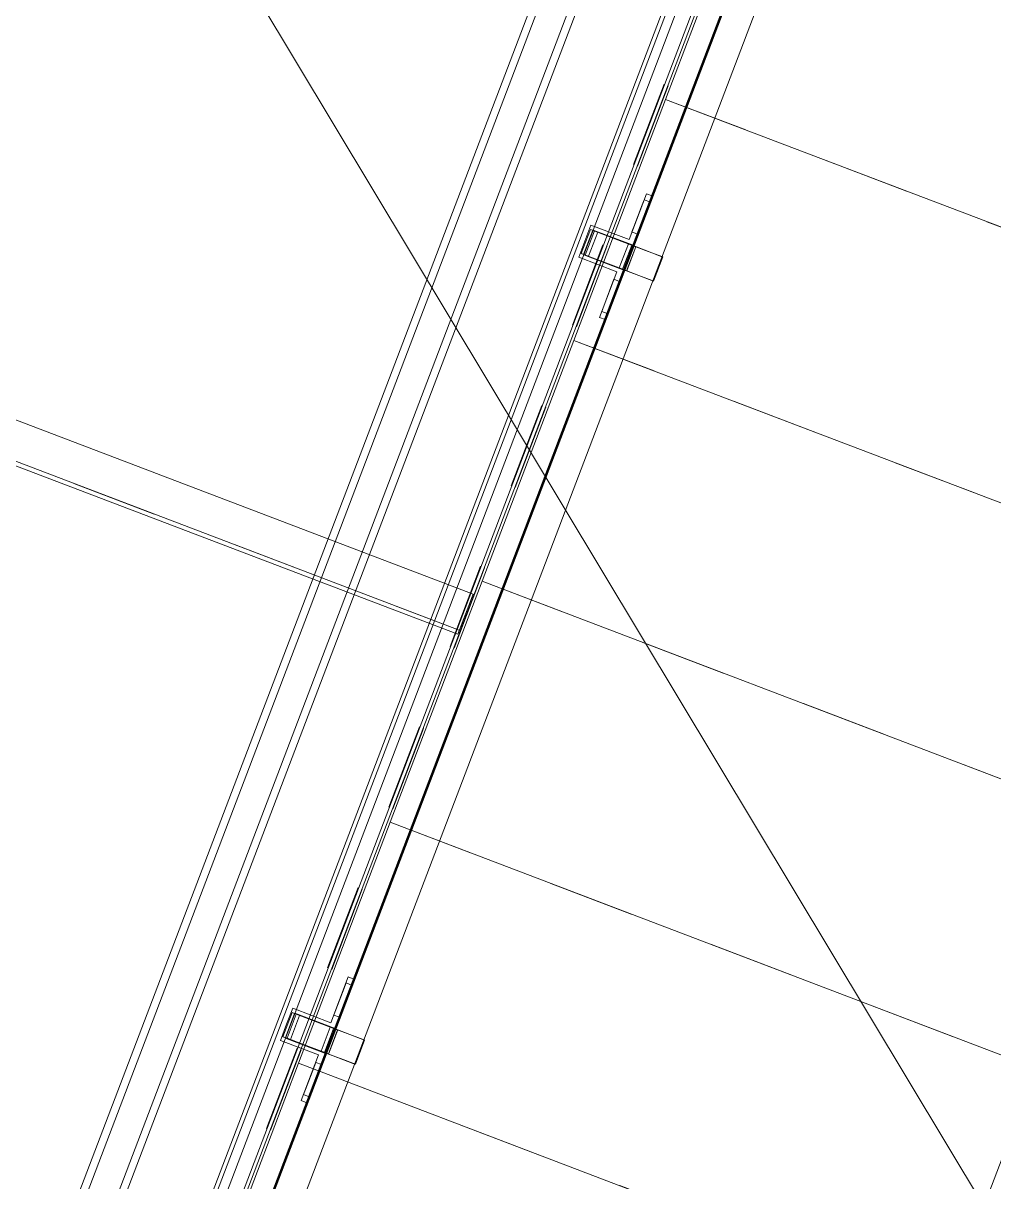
# Model space of a CAD drawing. Header units: metres. Extents: x -207 to 292, y -187 to 169.
# Drawn here: x -81.874 to -80.745, y -23.355 to -22.007 of the extents above; entities that cross this region are included whole.
import ezdxf

# ---------------------------------------------------------------- set-up
doc = ezdxf.new("R2010")
doc.units = ezdxf.units.M
doc.linetypes.add('Oculto', pattern=[0.007144, 0.004763, -0.002381])
doc.linetypes.add('Overhead', pattern=[0.003969, 0.002381, -0.001587])
for name, color, linetype, lineweight in [('A-FLOR-HRAL', 7, 'Continuous', 9), ('EQUIPOS PIS', 7, 'Continuous', 9), ('S-BEAM', 7, 'Continuous', 9), ('S-STRS', 7, 'Continuous', 9)]:
    doc.layers.add(name, color=color, linetype=linetype, lineweight=lineweight)
doc.layers.add('PR10-ARQ-PL-001-Emplazamiento-C-1_dwg', color=7, linetype='Continuous', lineweight=9, true_color=0x767676)

# ---------------------------------------------------------------- blocks, each defined once
blk = doc.blocks.new('MT-T estructural - MT100X6_0-2140425-PLANTA EMPLAZAMIENTO ACTUALIZADO')
at = {"layer": 'S-BEAM'}
for p, q in [((-6.008, 0.03), (5.99, 0.03)), ((-6.008, 0.03), (5.99, 0.03)), ((5.99, 0.002), (-6.008, 0.002)), ((-6.008, 0.002), (5.99, 0.002)), ((-6.008, -0.002), (5.99, -0.002)), ((-6.008, -0.002), (5.99, -0.002)), ((5.99, -0.03), (-6.008, -0.03)), ((-6.008, -0.03), (5.99, -0.03))]:
    blk.add_line(p, q, dxfattribs=at)
at = {"layer": 'S-BEAM', "linetype": 'Oculto'}
for p, q in [((5.99, 0.0025), (-6.008, 0.0025)), ((5.99, -0.0025), (-6.008, -0.0025))]:
    blk.add_line(p, q, dxfattribs=at)
blk = doc.blocks.new('L - Perfiles angulares de lados iguales - L 900x500x5-2129271-PLANTA EMPLAZAMIENTO ACTUALIZADO')
at = {"layer": 'S-BEAM'}
for p, q in [((1.94, 0.006), (-1.94, 0.006)), ((-1.94, 0.006), (1.94, 0.006)), ((-1.94, 0.001), (1.94, 0.001)), ((1.94, 0.001), (-1.94, 0.001)), ((1.94, 0.006), (1.94, -0.044)), ((1.94, 0.003), (1.94, 0.006)), ((1.94, 0.001), (1.94, 0.003)), ((1.94, 0.001), (1.94, -0.0025)), ((1.94, -0.042), (1.94, -0.0025)), ((1.94, -0.044), (-1.94, -0.044)), ((-1.94, -0.044), (1.94, -0.044)), ((1.94, -0.044), (1.94, -0.042))]:
    blk.add_line(p, q, dxfattribs=at)
at = {"layer": 'S-BEAM', "linetype": 'Oculto'}
blk.add_line((-1.94, 0.001), (1.94, 0.001), dxfattribs=at)
blk = doc.blocks.new('Railing - Industrial-Railing_Baluster-Side-Mounted-2147867-PLANTA EMPLAZAMIENTO ACTUALIZADO')
at = {"layer": 'A-FLOR-HRAL'}
for p, q in [((-0.007, 0.077), (-0.007, 0.02)), ((0, 0.077), (-0.007, 0.077)), ((-0.007, 0.077), (0, 0.077)), ((-0.007, 0.02), (-0.007, 0.077)), ((0, 0.0695), (-0.007, 0.0695)), ((-0.007, 0.063), (-0.007, 0.0695)), ((0, 0.0155), (0, 0.077)), ((0, 0.077), (0, 0.0155)), ((0, 0.0695), (0, 0.063)), ((-0.007, 0.036), (-0.007, 0.063)), ((-0.007, 0.063), (-0.007, 0.036)), ((0, 0.036), (0, 0.063)), ((0, 0.063), (0, 0.036)), ((-0.007, 0.0295), (-0.007, 0.036)), ((-0.007, 0.0295), (0, 0.0295)), ((0, 0.036), (0, 0.0295)), ((-0.007, 0.02), (-0.0545, 0.02)), ((-0.0545, 0.02), (-0.0545, 0)), ((-0.0545, 0), (-0.0545, 0.02)), ((-0.0545, 0.02), (-0.007, 0.02)), ((-0.0503, 0.015), (-0.0533, 0.015)), ((-0.0533, 0.015), (-0.0508, 0.015)), ((-0.0533, 0.015), (-0.0533, -0.015)), ((-0.0533, 0.015), (-0.0533, -0.015)), ((-0.0489, 0.015), (-0.0508, 0.015)), ((0.0002, 0.015), (-0.0503, 0.015)), ((-0.0503, 0.015), (-0.0503, -0.015)), ((-0.0503, 0.015), (-0.0503, -0.015)), ((-0.05, 0), (-0.05, 0.0155)), ((-0.05, 0.0155), (0, 0.0155)), ((0, 0.0155), (-0.05, 0.0155)), ((-0.05, 0.0155), (-0.05, 0)), ((0, 0.015), (-0.05, 0.015)), ((-0.05, 0.015), (-0.05, -0.015)), ((-0.05, -0.015), (-0.05, 0.015)), ((-0.05, 0.015), (0, 0.015)), ((-0.0489, 0.015), (-0.0444, 0.015)), ((-0.0482, 0.015), (-0.0482, -0.015)), ((-0.0482, 0.015), (-0.0472, 0.015)), ((-0.0443, 0.015), (-0.0481, 0.015)), ((-0.0472, 0.015), (-0.0028, 0.015)), ((-0.0441, 0.015), (-0.0444, 0.015)), ((-0.0441, 0.015), (-0.0443, 0.015)), ((-0.0441, -0.015), (-0.0441, 0.015)), ((-0.0059, 0.015), (-0.0059, -0.015)), ((-0.0057, 0.015), (-0.0059, 0.015)), ((-0.0056, 0.015), (-0.0059, 0.015)), ((-0.0019, 0.015), (-0.0057, 0.015)), ((-0.0056, 0.015), (-0.0011, 0.015)), ((-0.0028, 0.015), (-0.0018, 0.015)), ((-0.0018, -0.015), (-0.0018, 0.015)), ((0.0008, 0.015), (-0.0011, 0.015)), ((0, 0.015), (0, -0.015)), ((0.0035, 0.015), (0, 0.015)), ((0.0019, 0.015), (0, 0.015)), ((0, 0.015), (0, -0.015)), ((0, -0.015), (0, 0.015)), ((0, 0.015), (0, -0.015)), ((0.0032, 0.015), (0.0002, 0.015)), ((0.0002, 0.015), (0.0002, -0.015)), ((0.0002, 0.015), (0.0002, -0.015)), ((0.0008, 0.015), (0.0032, 0.015)), ((0.0019, 0.015), (0.035, 0.015)), ((0.0032, 0.015), (0.0032, -0.015)), ((0.0032, 0.015), (0.0032, -0.015)), ((0.0185, 0.015), (0.0035, 0.015)), ((0.0035, 0.015), (0.0035, -0.015)), ((0.0035, 0.015), (0.0035, -0.015)), ((0.0369, 0.015), (0.0185, 0.015)), ((0.0369, 0.015), (0.035, 0.015)), ((0.0369, -0.015), (0.0369, 0.015)), ((0.0369, -0.015), (0.0369, 0.015)), ((-0.0545, 0), (-0.0545, -0.02)), ((-0.0545, -0.02), (-0.0545, 0)), ((-0.05, -0.0155), (-0.05, 0)), ((-0.05, 0), (-0.05, -0.0155)), ((-0.0545, -0.02), (-0.007, -0.02)), ((-0.007, -0.02), (-0.0545, -0.02)), ((-0.0508, -0.015), (-0.0533, -0.015)), ((-0.0533, -0.015), (-0.0503, -0.015)), ((-0.0508, -0.015), (-0.0489, -0.015)), ((-0.0503, -0.015), (0.0002, -0.015)), ((-0.05, -0.015), (0, -0.015)), ((0, -0.015), (-0.05, -0.015)), ((0, -0.0155), (-0.05, -0.0155)), ((-0.05, -0.0155), (0, -0.0155)), ((-0.0444, -0.015), (-0.0489, -0.015)), ((-0.0472, -0.015), (-0.0482, -0.015)), ((-0.0481, -0.015), (-0.0443, -0.015)), ((-0.0028, -0.015), (-0.0472, -0.015)), ((-0.0444, -0.015), (-0.0441, -0.015)), ((-0.0443, -0.015), (-0.0441, -0.015)), ((-0.007, -0.02), (-0.007, -0.077)), ((-0.007, -0.077), (-0.007, -0.02)), ((-0.0059, -0.015), (-0.0056, -0.015)), ((-0.0059, -0.015), (-0.0057, -0.015)), ((-0.0057, -0.015), (-0.0019, -0.015)), ((-0.0011, -0.015), (-0.0056, -0.015)), ((-0.0018, -0.015), (-0.0028, -0.015)), ((-0.0011, -0.015), (0.0008, -0.015)), ((0, -0.015), (0.0019, -0.015)), ((0, -0.015), (0.0035, -0.015)), ((0, -0.077), (0, -0.0155)), ((0, -0.0155), (0, -0.077)), ((0.0002, -0.015), (0.0032, -0.015)), ((0.0032, -0.015), (0.0008, -0.015)), ((0.035, -0.015), (0.0019, -0.015)), ((0.0035, -0.015), (0.0185, -0.015)), ((0.0185, -0.015), (0.0369, -0.015)), ((0.035, -0.015), (0.0369, -0.015)), ((0, -0.0295), (-0.007, -0.0295)), ((-0.007, -0.036), (-0.007, -0.0295)), ((-0.007, -0.036), (-0.007, -0.063)), ((-0.007, -0.063), (-0.007, -0.036)), ((0, -0.0295), (0, -0.036)), ((0, -0.063), (0, -0.036)), ((0, -0.036), (0, -0.063)), ((-0.007, -0.0695), (-0.007, -0.063)), ((0, -0.063), (0, -0.0695)), ((-0.007, -0.0695), (0, -0.0695)), ((-0.007, -0.077), (0, -0.077)), ((0, -0.077), (-0.007, -0.077))]:
    blk.add_line(p, q, dxfattribs=at)
blk = doc.blocks.new('Railing - Industrial-Railing_Baluster-Side-Mounted-2147869-PLANTA EMPLAZAMIENTO ACTUALIZADO')
at = {"layer": 'A-FLOR-HRAL'}
for p, q in [((-0.007, 0.077), (-0.007, 0.02)), ((0, 0.077), (-0.007, 0.077)), ((-0.007, 0.077), (0, 0.077)), ((-0.007, 0.02), (-0.007, 0.077)), ((0, 0.0695), (-0.007, 0.0695)), ((-0.007, 0.063), (-0.007, 0.0695)), ((0, 0.0155), (0, 0.077)), ((0, 0.077), (0, 0.0155)), ((0, 0.0695), (0, 0.063)), ((-0.007, 0.036), (-0.007, 0.063)), ((-0.007, 0.063), (-0.007, 0.036)), ((0, 0.036), (0, 0.063)), ((0, 0.063), (0, 0.036)), ((-0.007, 0.0295), (-0.007, 0.036)), ((-0.007, 0.0295), (0, 0.0295)), ((0, 0.036), (0, 0.0295)), ((-0.007, 0.02), (-0.0545, 0.02)), ((-0.0545, 0.02), (-0.0545, 0)), ((-0.0545, 0), (-0.0545, 0.02)), ((-0.0545, 0.02), (-0.007, 0.02)), ((-0.0503, 0.015), (-0.0533, 0.015)), ((-0.0533, 0.015), (-0.0508, 0.015)), ((-0.0533, 0.015), (-0.0533, -0.015)), ((-0.0533, 0.015), (-0.0533, -0.015)), ((-0.0489, 0.015), (-0.0508, 0.015)), ((0.0002, 0.015), (-0.0503, 0.015)), ((-0.0503, 0.015), (-0.0503, -0.015)), ((-0.0503, 0.015), (-0.0503, -0.015)), ((-0.05, 0), (-0.05, 0.0155)), ((-0.05, 0.0155), (0, 0.0155)), ((0, 0.0155), (-0.05, 0.0155)), ((-0.05, 0.0155), (-0.05, 0)), ((0, 0.015), (-0.05, 0.015)), ((-0.05, 0.015), (-0.05, -0.015)), ((-0.05, -0.015), (-0.05, 0.015)), ((-0.05, 0.015), (0, 0.015)), ((-0.0489, 0.015), (-0.0444, 0.015)), ((-0.0482, 0.015), (-0.0482, -0.015)), ((-0.0482, 0.015), (-0.0472, 0.015)), ((-0.0443, 0.015), (-0.0481, 0.015)), ((-0.0472, 0.015), (-0.0028, 0.015)), ((-0.0441, 0.015), (-0.0444, 0.015)), ((-0.0441, 0.015), (-0.0443, 0.015)), ((-0.0441, -0.015), (-0.0441, 0.015)), ((-0.0059, 0.015), (-0.0059, -0.015)), ((-0.0057, 0.015), (-0.0059, 0.015)), ((-0.0056, 0.015), (-0.0059, 0.015)), ((-0.0019, 0.015), (-0.0057, 0.015)), ((-0.0056, 0.015), (-0.0011, 0.015)), ((-0.0028, 0.015), (-0.0018, 0.015)), ((-0.0018, -0.015), (-0.0018, 0.015)), ((0.0008, 0.015), (-0.0011, 0.015)), ((0, 0.015), (0, -0.015)), ((0.0035, 0.015), (0, 0.015)), ((0.0019, 0.015), (0, 0.015)), ((0, 0.015), (0, -0.015)), ((0, -0.015), (0, 0.015)), ((0, 0.015), (0, -0.015)), ((0.0032, 0.015), (0.0002, 0.015)), ((0.0002, 0.015), (0.0002, -0.015)), ((0.0002, 0.015), (0.0002, -0.015)), ((0.0008, 0.015), (0.0032, 0.015)), ((0.0019, 0.015), (0.035, 0.015)), ((0.0032, 0.015), (0.0032, -0.015)), ((0.0032, 0.015), (0.0032, -0.015)), ((0.0185, 0.015), (0.0035, 0.015)), ((0.0035, 0.015), (0.0035, -0.015)), ((0.0035, 0.015), (0.0035, -0.015)), ((0.0369, 0.015), (0.0185, 0.015)), ((0.0369, 0.015), (0.035, 0.015)), ((0.0369, -0.015), (0.0369, 0.015)), ((0.0369, -0.015), (0.0369, 0.015)), ((-0.0545, 0), (-0.0545, -0.02)), ((-0.0545, -0.02), (-0.0545, 0)), ((-0.05, -0.0155), (-0.05, 0)), ((-0.05, 0), (-0.05, -0.0155)), ((-0.0545, -0.02), (-0.007, -0.02)), ((-0.007, -0.02), (-0.0545, -0.02)), ((-0.0508, -0.015), (-0.0533, -0.015)), ((-0.0533, -0.015), (-0.0503, -0.015)), ((-0.0508, -0.015), (-0.0489, -0.015)), ((-0.0503, -0.015), (0.0002, -0.015)), ((-0.05, -0.015), (0, -0.015)), ((0, -0.015), (-0.05, -0.015)), ((0, -0.0155), (-0.05, -0.0155)), ((-0.05, -0.0155), (0, -0.0155)), ((-0.0444, -0.015), (-0.0489, -0.015)), ((-0.0472, -0.015), (-0.0482, -0.015)), ((-0.0481, -0.015), (-0.0443, -0.015)), ((-0.0028, -0.015), (-0.0472, -0.015)), ((-0.0444, -0.015), (-0.0441, -0.015)), ((-0.0443, -0.015), (-0.0441, -0.015)), ((-0.007, -0.02), (-0.007, -0.077)), ((-0.007, -0.077), (-0.007, -0.02)), ((-0.0059, -0.015), (-0.0056, -0.015)), ((-0.0059, -0.015), (-0.0057, -0.015)), ((-0.0057, -0.015), (-0.0019, -0.015)), ((-0.0011, -0.015), (-0.0056, -0.015)), ((-0.0018, -0.015), (-0.0028, -0.015)), ((-0.0011, -0.015), (0.0008, -0.015)), ((0, -0.015), (0.0019, -0.015)), ((0, -0.015), (0.0035, -0.015)), ((0, -0.077), (0, -0.0155)), ((0, -0.0155), (0, -0.077)), ((0.0002, -0.015), (0.0032, -0.015)), ((0.0032, -0.015), (0.0008, -0.015)), ((0.035, -0.015), (0.0019, -0.015)), ((0.0035, -0.015), (0.0185, -0.015)), ((0.0185, -0.015), (0.0369, -0.015)), ((0.035, -0.015), (0.0369, -0.015)), ((0, -0.0295), (-0.007, -0.0295)), ((-0.007, -0.036), (-0.007, -0.0295)), ((-0.007, -0.036), (-0.007, -0.063)), ((-0.007, -0.063), (-0.007, -0.036)), ((0, -0.0295), (0, -0.036)), ((0, -0.063), (0, -0.036)), ((0, -0.036), (0, -0.063)), ((-0.007, -0.0695), (-0.007, -0.063)), ((0, -0.063), (0, -0.0695)), ((-0.007, -0.0695), (0, -0.0695)), ((-0.007, -0.077), (0, -0.077)), ((0, -0.077), (-0.007, -0.077))]:
    blk.add_line(p, q, dxfattribs=at)
blk = doc.blocks.new('Railing - Railing-2168849-PLANTA EMPLAZAMIENTO ACTUALIZADO')
at = {"extrusion": (0, 0, -1), "zscale": -1, "rotation": 200.8455671220683}
for name, p in [('Railing - Industrial-Railing_Baluster-Side-Mounted-2147869-PLANTA EMPLAZAMIENTO ACTUALIZADO', (81.1701, -22.2803)), ('Railing - Industrial-Railing_Baluster-Side-Mounted-2147867-PLANTA EMPLAZAMIENTO ACTUALIZADO', (81.517, -23.1915))]:
    blk.add_blockref(name, p, dxfattribs=at)
blk = doc.blocks.new('Top Rail Type - Top Rail_Internal_-2168855-PLANTA EMPLAZAMIENTO ACTUALIZADO')
at = {"layer": 'A-FLOR-HRAL'}
for p, q in [((-81.0433, -21.8069), (-82.4311, -25.4516)), ((-82.3844, -25.4694), (-80.9966, -21.8247))]:
    blk.add_line(p, q, dxfattribs=at)
blk = doc.blocks.new('Top Rail Type - Top Rail_Internal_-V94-PLANTA EMPLAZAMIENTO ACTUALIZADO')
at = {"layer": 'A-FLOR-HRAL'}
for p, q in [((-82.4311, -25.4516), (-81.0433, -21.8069)), ((-82.3844, -25.4694), (-80.9966, -21.8247))]:
    blk.add_line(p, q, dxfattribs=at)
blk = doc.blocks.new('Handrail Type - Handrail_Internal_-2168866-PLANTA EMPLAZAMIENTO ACTUALIZADO')
at = {"layer": 'A-FLOR-HRAL'}
for p, q in [((-80.9957, -21.8251), (-82.3835, -25.4698)), ((-82.3508, -25.4822), (-80.963, -21.8375))]:
    blk.add_line(p, q, dxfattribs=at)
blk = doc.blocks.new('Handrail Type - Handrail_Internal_-V95-PLANTA EMPLAZAMIENTO ACTUALIZADO')
at = {"layer": 'A-FLOR-HRAL'}
for p, q in [((-82.3835, -25.4698), (-80.9957, -21.8251)), ((-82.3508, -25.4822), (-80.963, -21.8375))]:
    blk.add_line(p, q, dxfattribs=at)
blk = doc.blocks.new('Handrail Type - Handrail_Internal_-2168892-PLANTA EMPLAZAMIENTO ACTUALIZADO')
at = {"layer": 'A-FLOR-HRAL'}
blk.add_line((-80.2688, -22.1018), (-81.6566, -25.7465), dxfattribs=at)
blk = doc.blocks.new('Handrail Type - Handrail_Internal_-V97-PLANTA EMPLAZAMIENTO ACTUALIZADO')
at = {"layer": 'A-FLOR-HRAL'}
blk.add_line((-81.6566, -25.7465), (-80.2688, -22.1018), dxfattribs=at)
blk = doc.blocks.new('HSS-Sección estructural hueca - HSS40_0X70_0X9_5-2160378-PLANTA EMPLAZAMIENTO ACTUALIZADO')
at = {"layer": 'S-BEAM'}
for p, q in [((-23.5351, -35.8594), (-28.0769, -47.0725)), ((-23.5268, -35.8627), (-28.0687, -47.0758)), ((-28.0375, -47.0884), (-23.4956, -35.8754)), ((-28.0292, -47.0918), (-23.4873, -35.8787))]:
    blk.add_line(p, q, dxfattribs=at)
blk = doc.blocks.new('YADRAN_LASQUEMAS_ARQ_MO_008_EEMM 100-200_rvt-1-PLANTA EMPLAZAMIENTO ACTUALIZADO')
at = {"layer": 'S-STRS'}
for p, q in [((-82.4455, -25.4461), (-81.0577, -21.8014)), ((-81.1271, -22.096), (-81.0203, -21.8157)), ((-81.2338, -22.3764), (-81.1271, -22.096)), ((-81.1271, -22.096), (-80.3182, -22.404)), ((-81.3406, -22.6567), (-81.2338, -22.3764)), ((-81.2338, -22.3764), (-80.4249, -22.6844)), ((-81.4474, -22.9371), (-81.3406, -22.6567)), ((-81.3406, -22.6567), (-80.5317, -22.9648)), ((-81.5541, -23.2175), (-81.4474, -22.9371)), ((-81.4474, -22.9371), (-80.6385, -23.2451)), ((-81.6609, -23.4978), (-81.5541, -23.2175)), ((-81.5541, -23.2175), (-80.7452, -23.5255))]:
    blk.add_line(p, q, dxfattribs=at)
at = {"layer": 'S-STRS', "linetype": 'Overhead'}
for p, q in [((-81.1271, -22.096), (-80.3182, -22.404)), ((-81.2338, -22.3764), (-80.4249, -22.6844)), ((-81.3406, -22.6567), (-80.5317, -22.9648)), ((-81.4474, -22.9371), (-80.6385, -23.2451)), ((-81.5541, -23.2175), (-80.7452, -23.5255))]:
    blk.add_line(p, q, dxfattribs=at)
at = {"layer": 'A-FLOR-HRAL', "lineweight": 9}
for name in ['Top Rail Type - Top Rail_Internal_-2168855-PLANTA EMPLAZAMIENTO ACTUALIZADO', 'Top Rail Type - Top Rail_Internal_-V94-PLANTA EMPLAZAMIENTO ACTUALIZADO', 'Handrail Type - Handrail_Internal_-2168866-PLANTA EMPLAZAMIENTO ACTUALIZADO', 'Handrail Type - Handrail_Internal_-V95-PLANTA EMPLAZAMIENTO ACTUALIZADO', 'Handrail Type - Handrail_Internal_-2168892-PLANTA EMPLAZAMIENTO ACTUALIZADO', 'Handrail Type - Handrail_Internal_-V97-PLANTA EMPLAZAMIENTO ACTUALIZADO', 'Railing - Railing-2168849-PLANTA EMPLAZAMIENTO ACTUALIZADO']:
    blk.add_blockref(name, (0, 0), dxfattribs=at)
at = {"layer": 'S-BEAM', "lineweight": 9, "rotation": 1.20443287793206}
blk.add_blockref('HSS-Sección estructural hueca - HSS40_0X70_0X9_5-2160378-PLANTA EMPLAZAMIENTO ACTUALIZADO', (-55.5299, 22.1785), dxfattribs=at)
at = {"layer": 'S-BEAM', "lineweight": 9, "extrusion": (0, 0, -1)}
for name, p, rotation in [('MT-T estructural - MT100X6_0-2140425-PLANTA EMPLAZAMIENTO ACTUALIZADO', (80.3115, -19.9393), 290.8455671220682), ('L - Perfiles angulares de lados iguales - L 900x500x5-2129271-PLANTA EMPLAZAMIENTO ACTUALIZADO', (83.1797, -22.0224), 200.8455671220684)]:
    blk.add_blockref(name, p, dxfattribs=dict(at, rotation=rotation))
blk = doc.blocks.new('PR10-ARQ-PL-001-Emplazamiento-C-1_dwg-674643-PLANTA EMPLAZAMIENTO ACTUALIZADO')
at = {"layer": 'EQUIPOS PIS'}
h = blk.add_hatch(dxfattribs=at)
h.set_pattern_fill('FP_3', color=256, style=0, pattern_type=2)
h.set_pattern_definition([(121, (-655750.258, -5498481.082), (-2.286065191, -1.3736065458), [])])
h.paths.add_polyline_path([(-81.3986, -26.0249), (-76.9331, -14.6242), (-81.8132, -12.7707), (-86.2787, -24.1714), (-86.0159, -24.2712)])

msp = doc.modelspace()

# ---------------------------------------------------------------- block references
at = {"lineweight": 5}
msp.add_blockref('YADRAN_LASQUEMAS_ARQ_MO_008_EEMM 100-200_rvt-1-PLANTA EMPLAZAMIENTO ACTUALIZADO', (0, 0), dxfattribs=at)
at = {"layer": 'PR10-ARQ-PL-001-Emplazamiento-C-1_dwg', "color": 7}
msp.add_blockref('PR10-ARQ-PL-001-Emplazamiento-C-1_dwg-674643-PLANTA EMPLAZAMIENTO ACTUALIZADO', (0, 0), dxfattribs=at)

doc.saveas('drawing.dxf')
